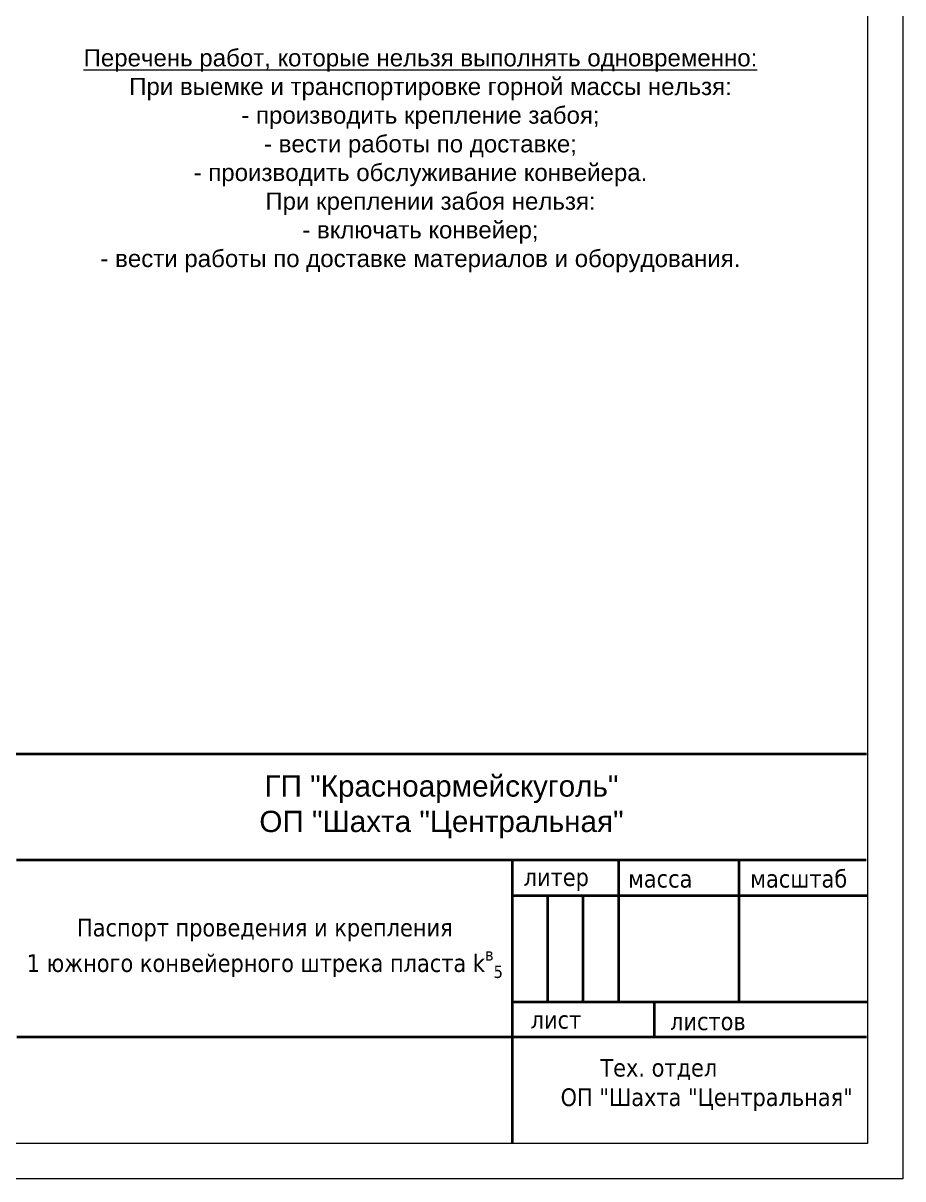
# Model space of a CAD drawing. Header units: inches. Extents: x -1850 to 56, y -982 to 275.
# Drawn here: x -1553.8 to -1429.6, y -981.8 to -818.5 of the extents above; entities that cross this region are included whole.
import ezdxf

# ---------------------------------------------------------------- set-up
doc = ezdxf.new("R2010")
doc.units = ezdxf.units.IN
doc.header["$MEASUREMENT"] = 0
doc.styles.get("Standard").update_dxf_attribs({"font": 'ARIAL.TTF'})

msp = doc.modelspace()

# ---------------------------------------------------------------- linework, layer by layer
at = {"lineweight": 40}
for p, q in [((-1619.728, -921.778), (-1434.737, -921.778)), ((-1554.763, -936.753), (-1434.768, -936.753)), ((-1484.721, -976.802), (-1484.721, -936.753)), ((-1469.715, -956.803), (-1469.715, -936.804)), ((-1452.717, -956.803), (-1452.717, -936.804)), ((-1484.681, -941.801), (-1434.684, -941.801)), ((-1479.722, -956.803), (-1479.722, -941.804)), ((-1474.724, -956.803), (-1474.724, -941.804)), ((-1484.681, -956.816), (-1434.684, -956.816)), ((-1464.726, -956.851), (-1464.726, -961.657)), ((-1554.727, -961.765), (-1434.733, -961.765))]:
    msp.add_line(p, q, dxfattribs=at)
at = {"color": 7, "lineweight": 0}
for points in [[(-1849.59, -684.829), (-1429.59, -684.829), (-1429.59, -981.829), (-1849.59, -981.829)], [(-1434.59, -976.829), (-1829.59, -976.829), (-1829.59, -689.829), (-1434.59, -689.829)]]:
    msp.add_lwpolyline(points, close=True, dxfattribs=at)

# ---------------------------------------------------------------- texts
at = {"color": 7, "lineweight": 0, "insert": (-1497.719, -837.968), "char_height": 1.68742, "width": 94.32015, "attachment_point": 5}
msp.add_mtext('\\A1;{\\H1.44x;\\LПеречень работ, которые нельзя выполнять одновременно: \\l  \\P   При выемке и транспортировке горной массы нельзя:\\P- производить крепление забоя;\\P- вести работы по доставке;\\P- производить обслуживание конвейера.\\P   При креплении забоя нельзя:\\P- включать конвейер;\\P- вести работы по доставке материалов и оборудования.\\P}', dxfattribs=at)
at = {"attachment_point": 5}
for s, insert, char_height, width in [('ГП "Красноармейскуголь"\\PОП "Шахта "Центральная"', (-1494.75, -929.273), 2.99986, 119.96251), ('\\A1;{\\fTahoma|b0|i0|c204|p34;Паспорт проведения и крепления \\P1 южного конвейерного штрека пласта \\fTahoma|b0|i0|c0|p34;k\\fTahoma|b0|i0|c204|p34;\\H0.7x;\\Sв^ ;\\fTahoma|b0|i0|c0|p34;\\S^ 5;}', (-1519.697, -949.256), 2.499881, 69.95228)]:
    msp.add_mtext(s, dxfattribs=dict(at, insert=insert, char_height=char_height, width=width))
at = {"linetype": 'Continuous', "lineweight": 30, "char_height": 2.49988, "attachment_point": 1}
for s, insert, width in [('{\\fTahoma|b0|i0|c204|p32;литер}', (-1483.141, -937.945), 13.58666), ('{\\fTahoma|b0|i0|c204|p32;масса}', (-1468.397, -938.166), 15.49486), ('{\\fTahoma|b0|i0|c204|p32;масштаб}', (-1451.146, -938.166), 16.02914), ('{\\fTahoma|b0|i0|c204|p32;лист}', (-1482.154, -958.1), 13.70425), ('{\\fTahoma|b0|i0|c204|p32;листов }', (-1462.468, -958.318), 16.09704)]:
    msp.add_mtext(s, dxfattribs=dict(at, insert=insert, width=width))
at = {"lineweight": 40, "insert": (-1477.933, -964.87), "char_height": 2.49988, "width": 42.72424, "attachment_point": 1}
msp.add_mtext('{\\fTahoma|b0|i0|c204|p32;      Тех. отдел\\PОП "Шахта "Центральная"}', dxfattribs=at)

doc.saveas('drawing.dxf')
